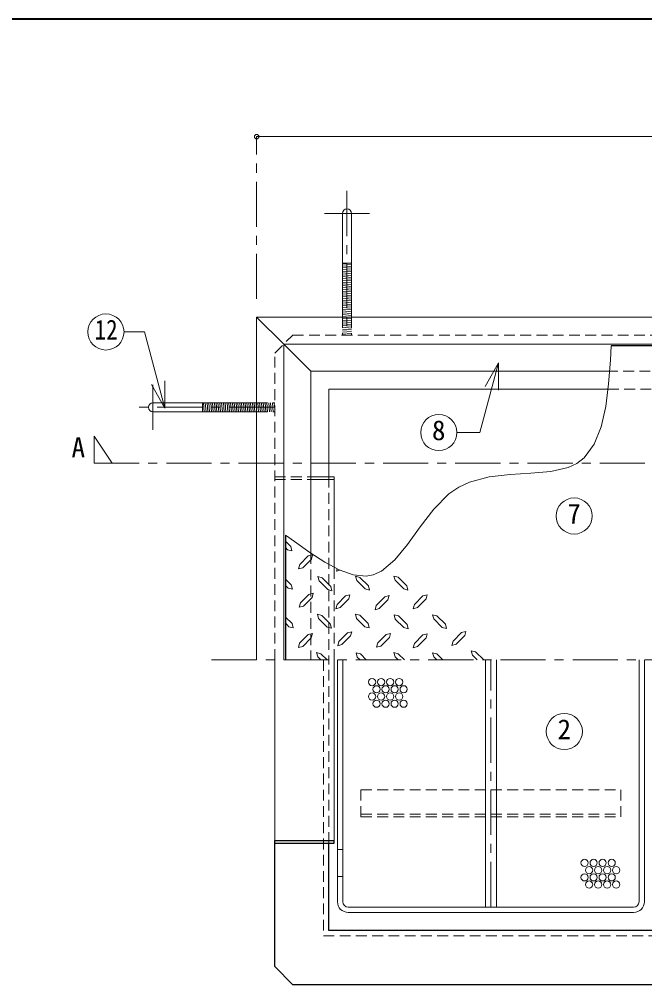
# Model space of a CAD drawing. Units: millimetres at full size, sheet at 1:5; details may follow other scales. Extents: x -1062 to 963, y -702 to 703.
# Drawn here: x -601 to -255, y 168 to 703 of the extents above; entities that cross this region are included whole.
import ezdxf
from ezdxf.enums import TextEntityAlignment as Align

# ---------------------------------------------------------------- set-up
doc = ezdxf.new("R2010")
doc.units = ezdxf.units.MM
doc.header["$LTSCALE"] = 5
doc.header["$PDMODE"] = 32
doc.header["$PDSIZE"] = 2.5
doc.linetypes.add('CHAIN1', pattern=[8, 5, -1, 1, -1])
doc.linetypes.add('DASHED1', pattern=[1.8, 1.2, -0.6])
doc.layers.add('0-A', color=4, linetype='Continuous', lineweight=9)
doc.styles.add('ＭＳ ゴシック', font='')
doc.styles.get('ＭＳ ゴシック').set_extended_font_data('MS Gothic')

msp = doc.modelspace()

# ---------------------------------------------------------------- linework, layer by layer
at = {"layer": '0-A', "color": 1, "lineweight": 40}
msp.add_line((962.602, 702.509), (-1062.398, 702.509), dxfattribs=at)
at = {"layer": '0-A'}
for p, q in [((-469.898, 637.509), (210.102, 637.509)), ((-422.398, 567.408), (-417.398, 567.408)), ((-417.398, 566.538), (-422.398, 566.946)), ((-417.398, 565.535), (-422.398, 565.943)), ((-417.398, 564.531), (-422.398, 564.94)), ((-417.398, 563.528), (-422.398, 563.936)), ((-417.398, 562.525), (-422.398, 562.933)), ((-417.398, 561.521), (-422.398, 561.93)), ((-417.398, 560.518), (-422.398, 560.926)), ((-417.398, 559.515), (-422.398, 559.923)), ((-417.398, 558.511), (-422.398, 558.92)), ((-417.398, 557.508), (-422.398, 557.916)), ((-417.398, 556.505), (-422.398, 556.913)), ((-417.398, 555.501), (-422.398, 555.91)), ((-417.398, 554.498), (-422.398, 554.906)), ((-417.398, 553.495), (-422.398, 553.903)), ((-417.398, 552.491), (-422.398, 552.9)), ((-417.398, 551.488), (-422.398, 551.896)), ((-417.398, 550.485), (-422.398, 550.893)), ((-417.398, 549.481), (-422.398, 549.89)), ((-417.398, 548.478), (-422.398, 548.886)), ((-417.398, 547.475), (-422.398, 547.883)), ((-417.398, 546.471), (-422.398, 546.88)), ((-417.398, 545.468), (-422.398, 545.876)), ((-417.398, 544.465), (-422.398, 544.873)), ((-417.398, 543.461), (-422.398, 543.87)), ((-417.398, 542.458), (-422.398, 542.866)), ((-417.398, 541.455), (-422.398, 541.863)), ((-417.398, 540.451), (-422.398, 540.86)), ((-417.398, 539.448), (-422.398, 539.856)), ((-417.398, 538.445), (-422.398, 538.853)), ((-418.231, 537.509), (-422.398, 537.85)), ((-439.898, 507.509), (-454.898, 522.509)), ((-274.466, 507.509), (-439.898, 507.509)), ((-439.898, 406.673), (-439.898, 507.509)), ((-429.898, 449.009), (-429.898, 497.509)), ((-275.352, 497.509), (-429.898, 497.509)), ((-499.797, 490.009), (-499.797, 485.009)), ((-498.927, 485.009), (-499.335, 490.009)), ((-497.923, 485.009), (-498.332, 490.009)), ((-496.92, 485.009), (-497.328, 490.009)), ((-495.917, 485.009), (-496.325, 490.009)), ((-494.913, 485.009), (-495.322, 490.009)), ((-493.91, 485.009), (-494.318, 490.009)), ((-492.907, 485.009), (-493.315, 490.009)), ((-491.903, 485.009), (-492.312, 490.009)), ((-490.9, 485.009), (-491.308, 490.009)), ((-489.897, 485.009), (-490.305, 490.009)), ((-488.893, 485.009), (-489.302, 490.009)), ((-487.89, 485.009), (-488.298, 490.009)), ((-486.887, 485.009), (-487.295, 490.009)), ((-485.883, 485.009), (-486.292, 490.009)), ((-484.88, 485.009), (-485.288, 490.009)), ((-483.877, 485.009), (-484.285, 490.009)), ((-482.873, 485.009), (-483.282, 490.009)), ((-481.87, 485.009), (-482.278, 490.009)), ((-480.867, 485.009), (-481.275, 490.009)), ((-479.863, 485.009), (-480.272, 490.009)), ((-478.86, 485.009), (-479.269, 490.009)), ((-477.857, 485.009), (-478.265, 490.009)), ((-476.853, 485.009), (-477.262, 490.009)), ((-475.85, 485.009), (-476.259, 490.009)), ((-474.847, 485.009), (-475.255, 490.009)), ((-473.843, 485.009), (-474.252, 490.009)), ((-472.84, 485.009), (-473.249, 490.009)), ((-471.837, 485.009), (-472.245, 490.009)), ((-470.833, 485.009), (-471.242, 490.009)), ((-469.898, 485.842), (-470.239, 490.009)), ((-439.898, 449.009), (-426.898, 449.009)), ((-439.898, 447.509), (-426.898, 447.509)), ((-426.898, 398.897), (-426.898, 449.009)), ((-450.936, 410.359), (-453.898, 413.322)), ((-452.736, 408.559), (-453.898, 409.722)), ((-452.736, 408.559), (-450.336, 407.959)), ((-450.936, 410.359), (-450.336, 407.959)), ((-441.336, 405.109), (-445.986, 400.384)), ((-439.536, 403.384), (-444.261, 398.584)), ((-441.336, 405.109), (-438.936, 405.709)), ((-439.536, 403.384), (-438.936, 405.709)), ((-446.661, 397.984), (-445.986, 400.384)), ((-444.261, 398.584), (-446.661, 397.984)), ((-425.661, 396.709), (-425.275, 398.038)), ((-423.572, 397.231), (-425.661, 396.709)), ((-450.711, 389.059), (-453.898, 392.247)), ((-435.936, 393.634), (-433.536, 392.959)), ((-435.336, 391.234), (-435.936, 393.634)), ((-430.536, 386.509), (-435.336, 391.234)), ((-428.811, 388.234), (-433.536, 392.959)), ((-415.161, 393.934), (-412.761, 393.259)), ((-414.486, 391.534), (-415.161, 393.934)), ((-409.761, 386.809), (-414.486, 391.534)), ((-408.036, 388.534), (-412.761, 393.259)), ((-393.861, 393.934), (-391.461, 393.334)), ((-393.261, 391.609), (-393.861, 393.934)), ((-388.461, 386.884), (-393.261, 391.609)), ((-386.736, 388.609), (-391.461, 393.334)), ((-452.436, 387.259), (-453.898, 388.722)), ((-452.436, 387.259), (-450.036, 386.659)), ((-450.711, 389.059), (-450.036, 386.659)), ((-430.536, 386.509), (-428.211, 385.834)), ((-428.811, 388.234), (-428.211, 385.834)), ((-409.761, 386.809), (-407.361, 386.134)), ((-408.036, 388.534), (-407.361, 386.134)), ((-388.461, 386.884), (-386.136, 386.209)), ((-386.736, 388.609), (-386.136, 386.209)), ((-440.961, 383.809), (-445.686, 379.084)), ((-439.236, 382.084), (-443.961, 377.359)), ((-440.961, 383.809), (-438.561, 384.484)), ((-439.236, 382.084), (-438.561, 384.484)), ((-420.636, 382.984), (-425.286, 378.259)), ((-418.836, 381.259), (-423.561, 376.459)), ((-420.636, 382.984), (-418.236, 383.584)), ((-418.836, 381.259), (-418.236, 383.584)), ((-398.961, 382.459), (-403.686, 377.734)), ((-397.236, 380.734), (-401.961, 376.009)), ((-398.961, 382.459), (-396.561, 383.134)), ((-397.236, 380.734), (-396.561, 383.134)), ((-377.811, 382.984), (-382.536, 378.259)), ((-376.086, 381.259), (-380.811, 376.459)), ((-377.811, 382.984), (-375.411, 383.584)), ((-376.086, 381.259), (-375.411, 383.584)), ((-425.961, 375.859), (-425.286, 378.259)), ((-423.561, 376.459), (-425.961, 375.859)), ((-404.286, 375.334), (-403.686, 377.734)), ((-401.961, 376.009), (-404.286, 375.334)), ((-383.136, 375.859), (-382.536, 378.259)), ((-380.811, 376.459), (-383.136, 375.859)), ((-450.261, 367.609), (-453.898, 371.247)), ((-436.236, 372.784), (-433.836, 372.184)), ((-435.561, 370.459), (-436.236, 372.784)), ((-430.836, 365.734), (-435.561, 370.459)), ((-429.111, 367.459), (-433.836, 372.184)), ((-415.236, 372.934), (-412.836, 372.259)), ((-414.636, 370.534), (-415.236, 372.934)), ((-409.911, 365.809), (-414.636, 370.534)), ((-408.186, 367.609), (-412.836, 372.259)), ((-393.711, 372.484), (-391.311, 371.884)), ((-393.111, 370.159), (-393.711, 372.484)), ((-388.311, 365.434), (-393.111, 370.159)), ((-386.586, 367.159), (-391.311, 371.884)), ((-367.086, 365.434), (-371.811, 370.234)), ((-365.361, 367.234), (-370.086, 371.959)), ((-451.986, 365.809), (-453.898, 367.995)), ((-451.986, 365.809), (-449.586, 365.209)), ((-450.261, 367.609), (-449.586, 365.209)), ((-430.836, 365.734), (-428.436, 365.059)), ((-429.111, 367.459), (-428.436, 365.059)), ((-409.911, 365.809), (-407.511, 365.209)), ((-408.186, 367.609), (-407.511, 365.209)), ((-388.311, 365.434), (-385.986, 364.759)), ((-386.586, 367.159), (-385.986, 364.759)), ((-367.086, 365.434), (-364.761, 364.834)), ((-365.361, 367.234), (-364.761, 364.834)), ((-441.411, 361.534), (-446.136, 356.809)), ((-439.686, 359.809), (-444.411, 355.009)), ((-441.411, 361.534), (-439.011, 362.134)), ((-439.686, 359.809), (-439.011, 362.134)), ((-419.661, 362.509), (-424.386, 357.784)), ((-417.861, 360.784), (-422.661, 355.984)), ((-419.661, 362.509), (-417.261, 363.109)), ((-417.861, 360.784), (-417.261, 363.109)), ((-398.136, 361.609), (-402.861, 356.884)), ((-396.411, 359.884), (-401.136, 355.084)), ((-398.136, 361.609), (-395.736, 362.209)), ((-396.411, 359.884), (-395.736, 362.209)), ((-377.886, 361.384), (-382.536, 356.659)), ((-377.886, 361.384), (-375.486, 361.984)), ((-376.086, 359.659), (-375.486, 361.984)), ((-356.436, 362.659), (-361.161, 357.934)), ((-354.636, 360.934), (-359.436, 356.134)), ((-356.436, 362.659), (-354.036, 363.259)), ((-354.636, 360.934), (-354.036, 363.259)), ((-446.811, 354.409), (-446.136, 356.809)), ((-444.411, 355.009), (-446.811, 354.409)), ((-424.986, 355.384), (-424.386, 357.784)), ((-422.661, 355.984), (-424.986, 355.384)), ((-361.761, 355.534), (-361.161, 357.934)), ((-359.436, 356.134), (-361.761, 355.534)), ((-436.686, 351.559), (-434.286, 350.884)), ((-436.011, 349.159), (-436.686, 351.559)), ((-434.361, 347.509), (-436.011, 349.159)), ((-430.911, 347.509), (-434.286, 350.884)), ((-414.786, 351.409), (-412.386, 350.809)), ((-414.186, 349.084), (-414.786, 351.409)), ((-412.611, 347.509), (-414.186, 349.084)), ((-409.213, 347.509), (-412.386, 350.809)), ((-393.861, 351.559), (-391.461, 350.884)), ((-393.261, 349.159), (-393.861, 351.559)), ((-391.611, 347.509), (-393.261, 349.159)), ((-388.086, 347.509), (-391.461, 350.884)), ((-366.711, 347.509), (-370.086, 350.884)), ((-347.736, 347.509), (-350.436, 350.209)), ((-344.178, 347.509), (-348.711, 351.934)), ((-425.148, 347.509), (-425.148, 242.509)), ((-422.148, 347.509), (-422.148, 242.509))]:
    msp.add_line(p, q, dxfattribs=at)
at = {"layer": '0-A', "linetype": 'CHAIN1'}
for p, q in [((-469.898, 547.509), (-469.898, 637.509)), ((-419.898, 607.408), (-419.898, 527.509)), ((-432.398, 594.908), (-407.398, 594.908)), ((-527.297, 500.009), (-527.297, 475.009)), ((-459.898, 487.509), (-539.797, 487.509)), ((-549.898, 456.509), (-559.898, 471.509)), ((-559.898, 471.509), (-559.898, 456.509)), ((-559.898, 456.509), (300.102, 456.509)), ((-494.898, 347.509), (360.102, 347.509)), ((-340.148, 210.509), (-340.148, 347.509))]:
    msp.add_line(p, q, dxfattribs=at)
at = {"layer": '0-A', "color": 7, "lineweight": 18}
for p, q in [((-422.398, 594.908), (-422.398, 537.509)), ((-417.398, 594.908), (-417.398, 537.509)), ((210.102, 537.509), (-469.898, 537.509)), ((-469.898, 537.509), (-469.898, 347.509)), ((-531.995, 529.237), (-543.343, 529.237)), ((-520.7, 487.082), (-531.995, 529.237)), ((195.102, 522.509), (-454.898, 522.509)), ((-335.891, 512.057), (-343.391, 499.067)), ((-335.891, 512.057), (-335.891, 497.057)), ((-520.7, 487.082), (-528.2, 500.072)), ((-520.7, 487.082), (-520.7, 502.082)), ((-527.297, 490.009), (-469.898, 490.009)), ((-527.297, 485.009), (-469.898, 485.009)), ((-459.898, 347.509), (-459.898, 247.509)), ((-426.898, 247.509), (-426.898, 347.509)), ((-343.148, 210.509), (-343.148, 347.509)), ((-337.148, 347.509), (-337.148, 210.509)), ((-258.148, 213.509), (-258.148, 347.509)), ((-255.148, 213.509), (-255.148, 347.509)), ((-425.148, 242.509), (-422.148, 242.509)), ((-425.148, 213.509), (-425.148, 242.509)), ((-422.148, 213.509), (-422.148, 242.509)), ((-261.148, 210.509), (-419.148, 210.509)), ((-261.148, 207.509), (-419.148, 207.509))]:
    msp.add_line(p, q, dxfattribs=at)
at = {"layer": '0-A', "linetype": 'DASHED1'}
for p, q in [((-422.398, 537.509), (-422.398, 527.509)), ((-417.398, 536.438), (-422.398, 536.846)), ((-417.398, 535.435), (-422.398, 535.843)), ((-417.398, 537.441), (-418.231, 537.509)), ((-417.398, 537.509), (-417.398, 527.509)), ((-417.398, 534.431), (-422.398, 534.84)), ((-417.398, 533.428), (-422.398, 533.836)), ((-417.398, 532.425), (-422.398, 532.833)), ((-417.398, 531.421), (-422.398, 531.83)), ((-417.398, 530.418), (-422.398, 530.826)), ((-417.398, 529.415), (-422.398, 529.823)), ((-459.898, 517.509), (-449.898, 527.509)), ((-449.898, 527.509), (190.102, 527.509)), ((-417.398, 528.411), (-422.398, 528.82)), ((-418.639, 527.509), (-422.398, 527.816)), ((-459.898, 347.509), (-459.898, 517.509)), ((180.102, 507.509), (-274.466, 507.509)), ((-275.352, 497.509), (170.102, 497.509)), ((-469.898, 490.009), (-459.898, 490.009)), ((-468.827, 485.009), (-469.235, 490.009)), ((-467.823, 485.009), (-468.232, 490.009)), ((-466.82, 485.009), (-467.229, 490.009)), ((-465.817, 485.009), (-466.225, 490.009)), ((-464.813, 485.009), (-465.222, 490.009)), ((-463.81, 485.009), (-464.219, 490.009)), ((-462.807, 485.009), (-463.215, 490.009)), ((-461.803, 485.009), (-462.212, 490.009)), ((-460.8, 485.009), (-461.209, 490.009)), ((-459.898, 486.25), (-460.205, 490.009)), ((-469.83, 485.009), (-469.898, 485.842)), ((-469.898, 485.009), (-459.898, 485.009)), ((-459.898, 449.009), (-439.898, 449.009)), ((-459.898, 447.509), (-439.898, 447.509)), ((-429.898, 449.009), (-429.898, 347.509)), ((-439.898, 406.673), (-439.898, 347.509)), ((-426.898, 347.509), (-426.898, 398.897)), ((-412.148, 275.509), (-412.148, 260.509)), ((-412.148, 275.509), (-268.148, 275.509)), ((-268.148, 260.509), (-268.148, 275.509)), ((-412.148, 262.009), (-268.148, 262.009)), ((-412.148, 260.509), (-268.148, 260.509)), ((-422.148, 227.509), (-425.148, 227.509))]:
    msp.add_line(p, q, dxfattribs=at)
at = {"layer": '0-A', "color": 5, "lineweight": 25}
for p, q in [((194.102, 521.509), (-273.573, 521.509)), ((-453.898, 416.716), (-453.898, 347.509)), ((-459.898, 247.509), (-426.898, 247.509)), ((-459.898, 177.509), (-459.898, 247.509)), ((-426.898, 246.009), (-426.898, 247.509)), ((-459.898, 246.009), (-426.898, 246.009)), ((-429.898, 197.509), (-429.898, 246.009)), ((170.102, 197.509), (-429.898, 197.509)), ((-449.898, 167.509), (-459.898, 177.509)), ((190.102, 167.509), (-449.898, 167.509))]:
    msp.add_line(p, q, dxfattribs=at)
at = {"layer": '0-A', "color": 7, "linetype": 'DASHED1', "lineweight": 18}
for p, q in [((-432.898, 347.509), (-432.898, 194.509)), ((-429.898, 246.009), (-429.898, 347.509)), ((-432.898, 194.509), (173.102, 194.509))]:
    msp.add_line(p, q, dxfattribs=at)
at = {"layer": '0-A', "color": 7, "lineweight": 18}
for points in [[(-469.898, 537.509), (-454.898, 522.509), (-454.898, 347.509)], [(-453.898, 416.716), (-448.943, 413.073), (-440.461, 407.036), (-432.15, 401.677), (-424.119, 397.426), (-416.476, 394.71), (-409.329, 393.96), (-405.454, 394.595), (-400.812, 396.641), (-393.42, 402.883), (-386.425, 411.507), (-379.388, 421.293), (-371.87, 431.019), (-363.433, 439.462), (-357.946, 443.29), (-352.081, 446.061), (-341.094, 448.944), (-329.525, 450.243), (-317.982, 450.906), (-307.075, 451.879), (-297.414, 454.111), (-292.622, 456.355), (-288.471, 459.549), (-282.914, 467.051), (-279.062, 476.681), (-276.542, 487.973), (-274.984, 500.463), (-274.013, 513.686), (-273.573, 521.509)], [(-335.891, 512.057), (-346.228, 473.476), (-359.068, 473.476)]]:
    msp.add_lwpolyline(points, dxfattribs=at)
at = {"layer": '0-A'}
for points in [[(-443.961, 377.359), (-446.286, 376.684), (-445.686, 379.084)], [(-371.811, 370.234), (-372.486, 372.559), (-370.086, 371.959)], [(-376.086, 359.659), (-380.811, 354.859), (-383.211, 354.259), (-382.536, 356.659)], [(-401.136, 355.084), (-403.461, 354.484), (-402.861, 356.884)], [(-370.161, 347.509), (-371.811, 349.159), (-372.486, 351.484), (-370.086, 350.884)], [(-350.436, 350.209), (-351.111, 352.609), (-348.711, 351.934)]]:
    msp.add_lwpolyline(points, dxfattribs=at)
at = {"layer": '0-A', "color": 7, "lineweight": 18}
for centre in [(-553.343, 529.237), (-369.068, 473.476), (-294.094, 427.255), (-299.526, 307.766)]:
    msp.add_circle(centre, 10, dxfattribs=at)
at = {"layer": '0-A'}
for centre in [(-405.987, 335.22), (-400.987, 335.22), (-395.987, 335.22), (-390.987, 335.22), (-403.487, 331.22), (-398.487, 331.22), (-393.487, 331.22), (-388.487, 331.22), (-405.987, 327.22), (-400.987, 327.22), (-395.987, 327.22), (-390.987, 327.22), (-403.487, 323.22), (-398.487, 323.22), (-393.487, 323.22), (-388.487, 323.22), (-288.296, 234.995), (-283.296, 234.995), (-278.296, 234.995), (-273.296, 234.995), (-285.796, 230.995), (-280.796, 230.995), (-275.796, 230.995), (-270.796, 230.995), (-288.296, 226.995), (-285.796, 222.995), (-283.296, 226.995), (-280.796, 222.995), (-278.296, 226.995), (-275.796, 222.995), (-273.296, 226.995), (-270.796, 222.995)]:
    msp.add_circle(centre, 2, dxfattribs=at)
at = {"layer": '0-A', "color": 7, "lineweight": 18}
for centre, radius, start, end in [((-419.898, 594.908), 2.5, 0, 180), ((-527.297, 487.509), 2.5, 90, 270), ((-419.148, 213.509), 6, 180, 270), ((-419.148, 213.509), 3, 180, 270), ((-261.148, 213.509), 6, 270, 0), ((-261.148, 213.509), 3, 270, 0)]:
    msp.add_arc(centre, radius, start, end, dxfattribs=at)
at = {"layer": '0-A'}
msp.add_point((-469.898, 637.509), dxfattribs=at)

# ---------------------------------------------------------------- texts
at = {"layer": '0-A', "color": 7, "style": 'ＭＳ ゴシック', "width": 0.85}
msp.add_text('12', height=11, dxfattribs=at).set_placement((-559.593, 521.737), align=Align.BOTTOM_LEFT)
at = {"layer": '0-A', "color": 7, "style": 'ＭＳ ゴシック'}
for s, p in [('8', (-372.818, 465.976)), ('A', (-572.398, 456.509)), ('7', (-297.844, 419.755)), ('2', (-303.276, 300.266))]:
    msp.add_text(s, height=11, dxfattribs=at).set_placement(p, align=Align.BOTTOM_LEFT)

doc.saveas('drawing.dxf')
